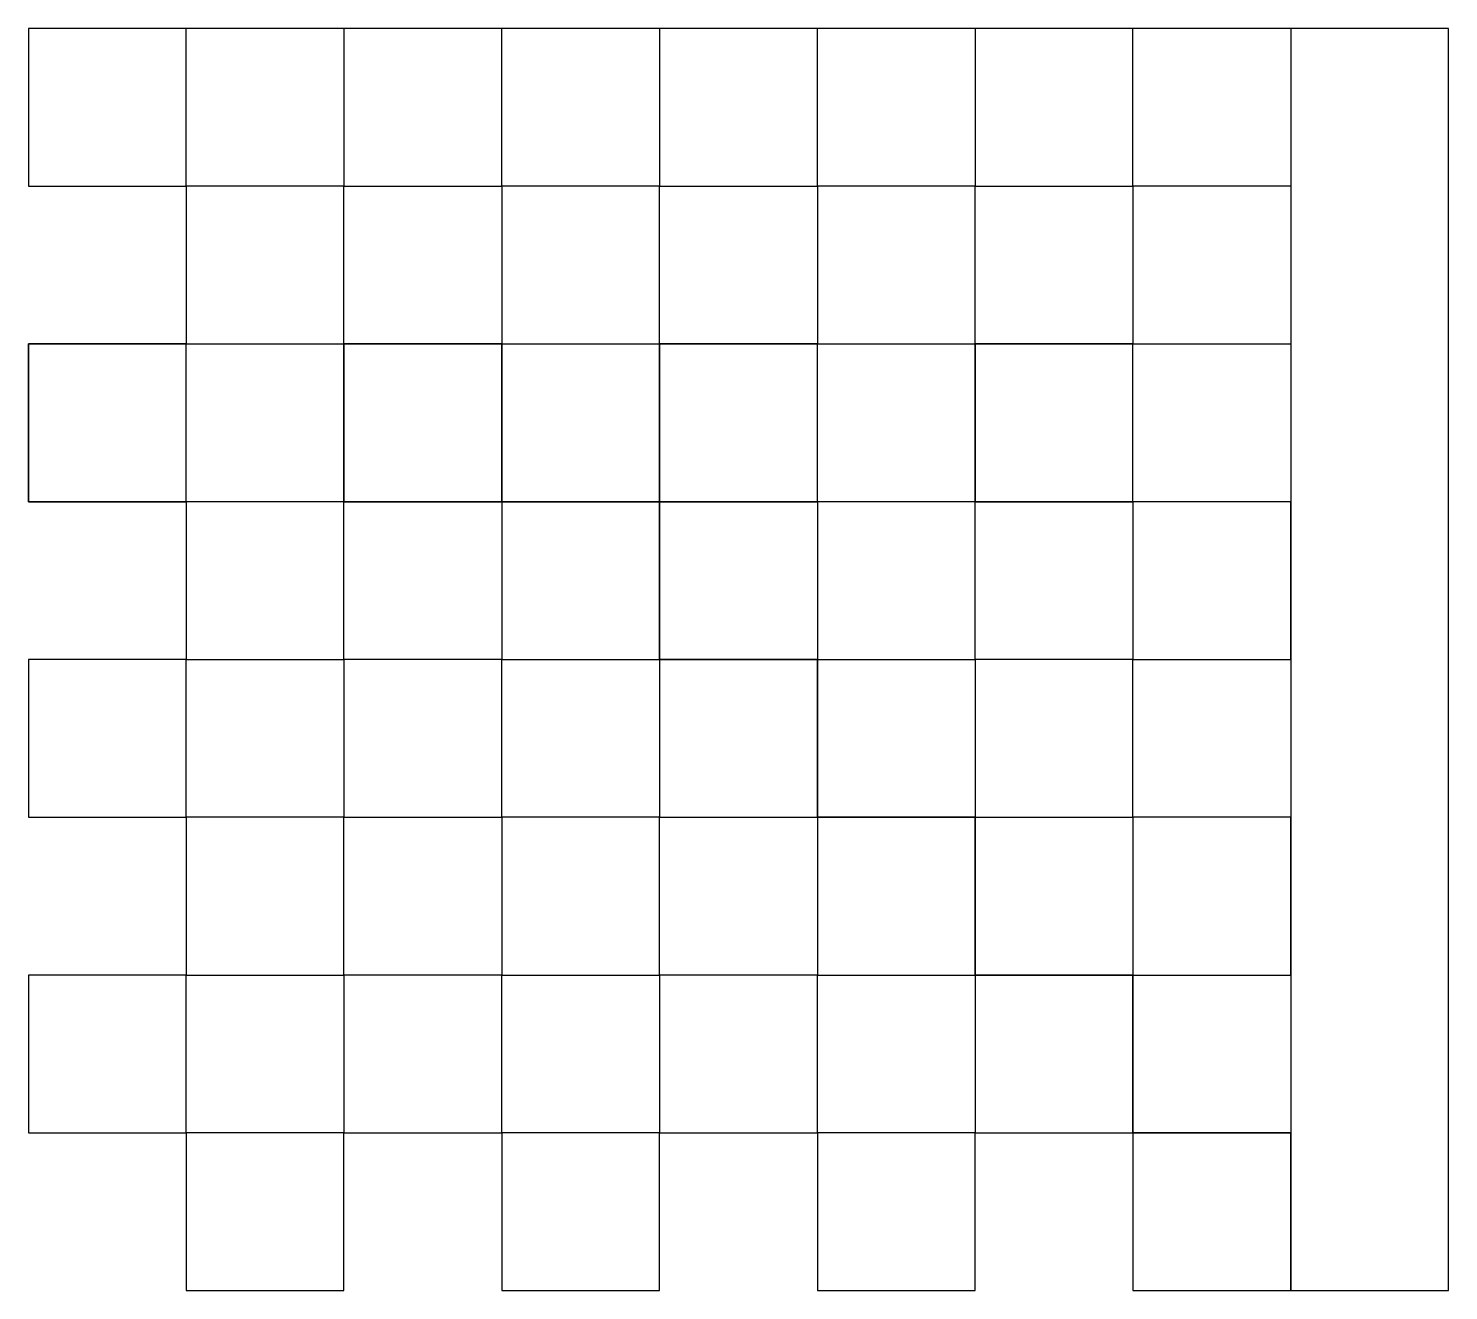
# Model space of a CAD drawing. Header units: inches. Extents: x -11.3 to 0, y -10.1 to 0.
import ezdxf

# ---------------------------------------------------------------- set-up
doc = ezdxf.new("R2010")
doc.units = ezdxf.units.IN
doc.header["$MEASUREMENT"] = 0

msp = doc.modelspace()

# ---------------------------------------------------------------- linework, layer by layer
for p, q in [((-6.299, -2.52), (-6.299, -1.26)), ((-7.559, -2.52), (-7.559, -3.78)), ((-7.559, -2.52), (-6.299, -2.52)), ((-2.52, -2.52), (-1.26, -2.52)), ((-7.559, -3.78), (-6.299, -3.78)), ((-6.299, -3.78), (-6.299, -5.039)), ((-6.299, -5.039), (-5.039, -5.039)), ((-5.039, -5.039), (-5.039, -6.299)), ((-5.039, -6.299), (-3.78, -6.299)), ((-3.78, -6.299), (-3.78, -7.559)), ((-3.78, -7.559), (-2.52, -7.559)), ((-2.52, -7.559), (-2.52, -8.819)), ((-2.52, -8.819), (-1.26, -8.819)), ((-1.26, -8.819), (-1.26, -10.079))]:
    msp.add_line(p, q)
for points in [[(-1.26, 0), (-1.26, -10.079), (0, -10.079), (0, 0), (-11.339, 0)], [(-1.26, -1.26), (-2.52, -1.26), (-2.52, -2.52)], [(-10.079, -3.78), (-11.339, -3.78), (-11.339, -2.52), (-10.079, -2.52)], [(-7.559, -3.78), (-8.819, -3.78), (-8.819, -2.52), (-7.559, -2.52)], [(-5.039, -3.78), (-6.299, -3.78), (-6.299, -2.52), (-5.039, -2.52)], [(-2.52, -3.78), (-3.78, -3.78), (-3.78, -2.52), (-2.52, -2.52)]]:
    msp.add_lwpolyline(points)
for points in [[(-10.079, 0), (-11.339, 0), (-11.339, -1.26), (-10.079, -1.26)], [(-8.819, 0), (-8.819, -1.26), (-7.559, -1.26), (-7.559, 0)], [(-5.039, 0), (-6.299, 0), (-6.299, -1.26), (-5.039, -1.26)], [(-2.52, 0), (-3.78, 0), (-3.78, -1.26), (-2.52, -1.26)], [(0, 0), (-1.26, 0), (-1.26, -10.079), (0, -10.079)], [(-8.819, -1.26), (-10.079, -1.26), (-10.079, -2.52), (-8.819, -2.52)], [(-7.559, -2.52), (-6.299, -2.52), (-6.299, -1.26), (-7.559, -1.26)], [(-3.78, -1.26), (-5.039, -1.26), (-5.039, -2.52), (-3.78, -2.52)], [(-10.079, -2.52), (-11.339, -2.52), (-11.339, -3.78), (-10.079, -3.78)], [(-7.559, -3.78), (-7.559, -2.52), (-8.819, -2.52), (-8.819, -3.78)], [(-5.039, -2.52), (-6.299, -2.52), (-6.299, -3.78), (-5.039, -3.78)], [(-3.78, -2.52), (-3.78, -3.78), (-2.52, -3.78), (-2.52, -2.52)], [(-10.079, -3.78), (-10.079, -5.039), (-8.819, -5.039), (-8.819, -3.78)], [(-6.299, -5.039), (-6.299, -3.78), (-7.559, -3.78), (-7.559, -5.039)], [(-5.039, -3.78), (-5.039, -5.039), (-3.78, -5.039), (-3.78, -3.78)], [(-2.52, -3.78), (-2.52, -5.039), (-1.26, -5.039), (-1.26, -3.78)], [(-11.339, -5.039), (-11.339, -6.299), (-10.079, -6.299), (-10.079, -5.039)], [(-8.819, -5.039), (-8.819, -6.299), (-7.559, -6.299), (-7.559, -5.039)], [(-5.039, -6.299), (-5.039, -5.039), (-6.299, -5.039), (-6.299, -6.299)], [(-3.78, -5.039), (-3.78, -6.299), (-2.52, -6.299), (-2.52, -5.039)], [(-10.079, -6.299), (-10.079, -7.559), (-8.819, -7.559), (-8.819, -6.299)], [(-7.559, -6.299), (-7.559, -7.559), (-6.299, -7.559), (-6.299, -6.299)], [(-3.78, -7.559), (-3.78, -6.299), (-5.039, -6.299), (-5.039, -7.559)], [(-2.52, -6.299), (-2.52, -7.559), (-1.26, -7.559), (-1.26, -6.299)], [(-11.339, -7.559), (-11.339, -8.819), (-10.079, -8.819), (-10.079, -7.559)], [(-8.819, -7.559), (-8.819, -8.819), (-7.559, -8.819), (-7.559, -7.559)], [(-6.299, -7.559), (-6.299, -8.819), (-5.039, -8.819), (-5.039, -7.559)], [(-2.52, -8.819), (-2.52, -7.559), (-3.78, -7.559), (-3.78, -8.819)], [(-10.079, -8.819), (-10.079, -10.079), (-8.819, -10.079), (-8.819, -8.819)], [(-7.559, -8.819), (-7.559, -10.079), (-6.299, -10.079), (-6.299, -8.819)], [(-5.039, -8.819), (-5.039, -10.079), (-3.78, -10.079), (-3.78, -8.819)], [(-1.26, -10.079), (-1.26, -8.819), (-2.52, -8.819), (-2.52, -10.079)]]:
    msp.add_lwpolyline(points, close=True)

doc.saveas('drawing.dxf')
